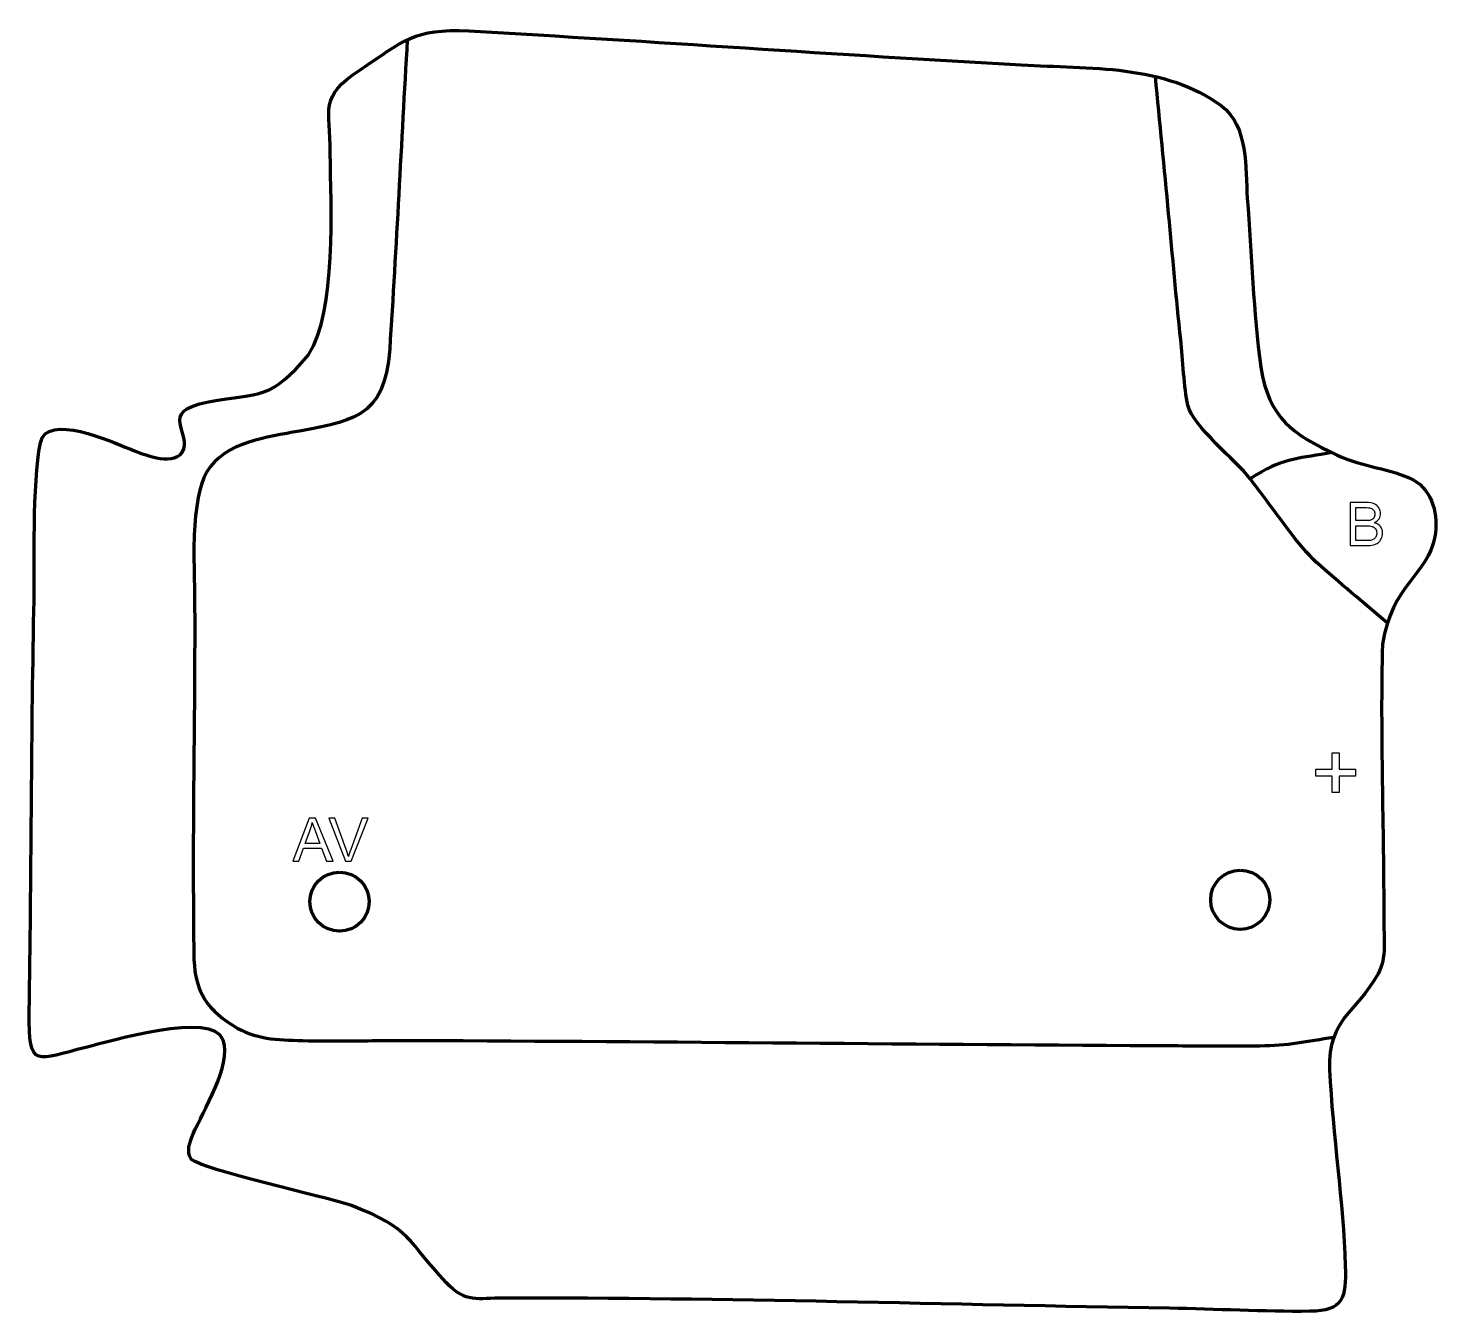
# Model space of a CAD drawing. Header units: millimetres. Extents: x -549 to 47, y 75 to 618.
import ezdxf

# ---------------------------------------------------------------- set-up
doc = ezdxf.new("R2010")
doc.units = ezdxf.units.MM
doc.header["$MEASUREMENT"] = 0
doc.layers.add('layer 2', color=7, linetype='Continuous')
doc.layers.add('layer 3', color=7, linetype='Continuous')

msp = doc.modelspace()

# ---------------------------------------------------------------- linework, layer by layer
at = {"layer": 'layer 2', "color": 242, "lineweight": 200}
for centre in [(-417.5678, 248.5238), (-36.8323, 249.3175)]:
    msp.add_ellipse(centre, major_axis=(0, 12.5), ratio=1, dxfattribs=at)
at = {"layer": 'layer 2', "color": 140, "lineweight": 158}
for points, knots in [([(-388.9544, 612.7038), (-391.4219, 569.1326), (-393.5786, 525.5469), (-396.3512, 481.993), (-396.3512, 481.993), (-398.2404, 452.4077), (-413.1598, 451.2815), (-438.17, 446.7115), (-438.17, 446.7115), (-438.17, 446.7115), (-439.8921, 446.3968), (-439.8921, 446.3968), (-439.8921, 446.3968), (-454.1572, 443.6999), (-471.167, 440.5835), (-475.909, 424.8), (-475.909, 424.8), (-478.7503, 415.3427), (-479.1825, 403.8034), (-479.1012, 393.9488), (-479.1012, 393.9488), (-479.1012, 393.9488), (-479.0893, 392.5112), (-479.0893, 392.5112), (-479.0893, 392.5112), (-479.0216, 387.0698), (-478.8624, 381.6311), (-478.8157, 376.1898), (-478.8157, 376.1898), (-478.6053, 336.4514), (-479.4885, 296.5013), (-479.3794, 256.6786), (-479.3794, 256.6786), (-479.3522, 246.7112), (-479.2857, 236.7459), (-479.1759, 226.779), (-479.1759, 226.779), (-479.0014, 212.108), (-475.166, 204.1932), (-462.5533, 196.1577), (-462.5533, 196.1577), (-453.2319, 190.2191), (-443.9002, 190.1486), (-433.257, 189.8011), (-433.257, 189.8011), (-426.2296, 189.5713), (-419.2081, 189.6804), (-412.1797, 189.736), (-412.1797, 189.736), (-403.2592, 189.7722), (-394.346, 189.9163), (-385.4239, 189.9032), (-385.4239, 189.9032), (-278.04, 189.4582), (-170.6609, 188.2495), (-63.2776, 187.6849), (-63.2776, 187.6849), (-51.7228, 187.6245), (-40.1707, 187.6073), (-28.6158, 187.6533), (-28.6158, 187.6533), (-16.7821, 187.704), (-8.6959, 189.5541), (2.7282, 191.2955)], [0, 0, 0, 0, 0.05882353, 0.05882353, 0.05882353, 0.05882353, 0.11764706, 0.11764706, 0.11764706, 0.11764706, 0.17647059, 0.17647059, 0.17647059, 0.17647059, 0.23529412, 0.23529412, 0.23529412, 0.23529412, 0.29411765, 0.29411765, 0.29411765, 0.29411765, 0.35294118, 0.35294118, 0.35294118, 0.35294118, 0.41176471, 0.41176471, 0.41176471, 0.41176471, 0.47058824, 0.47058824, 0.47058824, 0.47058824, 0.52941176, 0.52941176, 0.52941176, 0.52941176, 0.58823529, 0.58823529, 0.58823529, 0.58823529, 0.64705882, 0.64705882, 0.64705882, 0.64705882, 0.70588235, 0.70588235, 0.70588235, 0.70588235, 0.76470588, 0.76470588, 0.76470588, 0.76470588, 0.82352941, 0.82352941, 0.82352941, 0.82352941, 0.88235294, 0.88235294, 0.88235294, 0.88235294, 1, 1, 1, 1]), ([(25.376, 366.2549), (15.4543, 374.7508), (4.9573, 383.3877), (-4.7358, 392.0445), (-4.7358, 392.0445), (-11.6441, 398.2143), (-22.003, 413.2091), (-28.0819, 421.2285), (-28.0819, 421.2285), (-29.5871, 423.2141), (-31.0922, 425.1998), (-32.5974, 427.1854), (-32.5974, 427.1854), (-38.4614, 434.9213), (-57.0219, 449.4278), (-58.9966, 458.3332), (-58.9966, 458.3332), (-60.591, 465.5237), (-61.1026, 477.9027), (-61.9903, 485.8905), (-61.9903, 485.8905), (-63.9585, 503.5999), (-65.3948, 521.3744), (-67.0874, 539.1127), (-67.0874, 539.1127), (-68.9539, 558.4661), (-70.8107, 577.8206), (-72.6576, 597.1759)], [0, 0, 0, 0, 0.125, 0.125, 0.125, 0.125, 0.25, 0.25, 0.25, 0.25, 0.375, 0.375, 0.375, 0.375, 0.5, 0.5, 0.5, 0.5, 0.625, 0.625, 0.625, 0.625, 0.75, 0.75, 0.75, 0.75, 1, 1, 1, 1]), ([(1.9262, 438.2483), (-10.8965, 435.9358), (-18.3936, 436.1097), (-29.7838, 428.9532), (-29.7838, 428.9532), (-29.7838, 428.9532), (-32.5974, 427.1854), (-32.5974, 427.1854)], [0, 0, 0, 0, 0.33333333, 0.33333333, 0.33333333, 0.33333333, 1, 1, 1, 1])]:
    msp.add_open_spline(points, degree=3, knots=knots, dxfattribs=at)
at = {"layer": 'layer 2', "color": 142}
for points, knots in [([(9.6079, 398.9742), (9.6079, 398.9742), (9.6079, 417.1606), (9.6079, 417.1606), (9.6079, 417.1606), (9.6079, 417.1606), (16.432, 417.1606), (16.432, 417.1606), (16.432, 417.1606), (17.8206, 417.1606), (18.9339, 416.9786), (19.7764, 416.6103), (19.7764, 416.6103), (20.6146, 416.242), (21.2707, 415.6747), (21.7449, 414.9085), (21.7449, 414.9085), (22.2232, 414.1465), (22.4603, 413.3464), (22.4603, 412.5082), (22.4603, 412.5082), (22.4603, 411.7335), (22.2486, 411.0011), (21.8295, 410.3153), (21.8295, 410.3153), (21.4104, 409.6295), (20.7754, 409.0749), (19.9245, 408.6516), (19.9245, 408.6516), (21.0252, 408.3299), (21.8719, 407.7795), (22.4603, 407.0006), (22.4603, 407.0006), (23.053, 406.2259), (23.3493, 405.3073), (23.3493, 404.2489), (23.3493, 404.2489), (23.3493, 403.3938), (23.1673, 402.6022), (22.8074, 401.8698), (22.8074, 401.8698), (22.4476, 401.1374), (22.0031, 400.5744), (21.4739, 400.1765), (21.4739, 400.1765), (20.9448, 399.7828), (20.2801, 399.4822), (19.4843, 399.279), (19.4843, 399.279), (18.6842, 399.0758), (17.7063, 398.9742), (16.5463, 398.9742), (16.5463, 398.9742), (16.5463, 398.9742), (9.6079, 398.9742), (9.6079, 398.9742)], [0, 0, 0, 0, 0.06666667, 0.06666667, 0.06666667, 0.06666667, 0.13333333, 0.13333333, 0.13333333, 0.13333333, 0.2, 0.2, 0.2, 0.2, 0.26666667, 0.26666667, 0.26666667, 0.26666667, 0.33333333, 0.33333333, 0.33333333, 0.33333333, 0.4, 0.4, 0.4, 0.4, 0.46666667, 0.46666667, 0.46666667, 0.46666667, 0.53333333, 0.53333333, 0.53333333, 0.53333333, 0.6, 0.6, 0.6, 0.6, 0.66666667, 0.66666667, 0.66666667, 0.66666667, 0.73333333, 0.73333333, 0.73333333, 0.73333333, 0.8, 0.8, 0.8, 0.8, 0.86666667, 0.86666667, 0.86666667, 0.86666667, 1, 1, 1, 1]), ([(12.0209, 409.5152), (12.0209, 409.5152), (15.9537, 409.5152), (15.9537, 409.5152), (15.9537, 409.5152), (17.0205, 409.5152), (17.7867, 409.5872), (18.2481, 409.7269), (18.2481, 409.7269), (18.862, 409.9089), (19.3234, 410.2137), (19.6324, 410.637), (19.6324, 410.637), (19.9415, 411.0604), (20.0981, 411.5895), (20.0981, 412.2288), (20.0981, 412.2288), (20.0981, 412.8341), (19.9542, 413.3675), (19.6621, 413.8247), (19.6621, 413.8247), (19.3742, 414.2862), (18.9593, 414.6037), (18.4217, 414.773), (18.4217, 414.773), (17.8841, 414.9423), (16.9612, 415.027), (15.6573, 415.027), (15.6573, 415.027), (15.6573, 415.027), (12.0209, 415.027), (12.0209, 415.027), (12.0209, 415.027), (12.0209, 415.027), (12.0209, 409.5152), (12.0209, 409.5152)], [0, 0, 0, 0, 0.1, 0.1, 0.1, 0.1, 0.2, 0.2, 0.2, 0.2, 0.3, 0.3, 0.3, 0.3, 0.4, 0.4, 0.4, 0.4, 0.5, 0.5, 0.5, 0.5, 0.6, 0.6, 0.6, 0.6, 0.7, 0.7, 0.7, 0.7, 0.8, 0.8, 0.8, 0.8, 1, 1, 1, 1]), ([(12.0209, 401.1078), (12.0209, 401.1078), (16.5506, 401.1078), (16.5506, 401.1078), (16.5506, 401.1078), (17.3295, 401.1078), (17.8756, 401.1374), (18.1931, 401.1967), (18.1931, 401.1967), (18.7434, 401.2941), (19.2091, 401.4592), (19.5816, 401.692), (19.5816, 401.692), (19.9542, 401.9248), (20.259, 402.2635), (20.5003, 402.708), (20.5003, 402.708), (20.7416, 403.1525), (20.8601, 403.6647), (20.8601, 404.2447), (20.8601, 404.2447), (20.8601, 404.9263), (20.6865, 405.5147), (20.3352, 406.0185), (20.3352, 406.0185), (19.988, 406.5222), (19.5054, 406.8736), (18.8874, 407.0768), (18.8874, 407.0768), (18.2735, 407.28), (17.3845, 407.3816), (16.2288, 407.3816), (16.2288, 407.3816), (16.2288, 407.3816), (12.0209, 407.3816), (12.0209, 407.3816), (12.0209, 407.3816), (12.0209, 407.3816), (12.0209, 401.1078), (12.0209, 401.1078)], [0, 0, 0, 0, 0.09090909, 0.09090909, 0.09090909, 0.09090909, 0.18181818, 0.18181818, 0.18181818, 0.18181818, 0.27272727, 0.27272727, 0.27272727, 0.27272727, 0.36363636, 0.36363636, 0.36363636, 0.36363636, 0.45454545, 0.45454545, 0.45454545, 0.45454545, 0.54545455, 0.54545455, 0.54545455, 0.54545455, 0.63636364, 0.63636364, 0.63636364, 0.63636364, 0.72727273, 0.72727273, 0.72727273, 0.72727273, 0.81818182, 0.81818182, 0.81818182, 0.81818182, 1, 1, 1, 1]), ([(4.9802, 294.6848), (4.9802, 294.6848), (4.9802, 301.5993), (4.9802, 301.5993), (4.9802, 301.5993), (4.9802, 301.5993), (11.8593, 301.5993), (11.8593, 301.5993), (11.8593, 301.5993), (11.8593, 301.5993), (11.8593, 304.4921), (11.8593, 304.4921), (11.8593, 304.4921), (11.8593, 304.4921), (4.9802, 304.4921), (4.9802, 304.4921), (4.9802, 304.4921), (4.9802, 304.4921), (4.9802, 311.3712), (4.9802, 311.3712), (4.9802, 311.3712), (4.9802, 311.3712), (2.0521, 311.3712), (2.0521, 311.3712), (2.0521, 311.3712), (2.0521, 311.3712), (2.0521, 304.4921), (2.0521, 304.4921), (2.0521, 304.4921), (2.0521, 304.4921), (-4.8271, 304.4921), (-4.8271, 304.4921), (-4.8271, 304.4921), (-4.8271, 304.4921), (-4.8271, 301.5993), (-4.8271, 301.5993), (-4.8271, 301.5993), (-4.8271, 301.5993), (2.0521, 301.5993), (2.0521, 301.5993), (2.0521, 301.5993), (2.0521, 301.5993), (2.0521, 294.6848), (2.0521, 294.6848), (2.0521, 294.6848), (2.0521, 294.6848), (4.9802, 294.6848), (4.9802, 294.6848)], [0, 0, 0, 0, 0.07692308, 0.07692308, 0.07692308, 0.07692308, 0.15384615, 0.15384615, 0.15384615, 0.15384615, 0.23076923, 0.23076923, 0.23076923, 0.23076923, 0.30769231, 0.30769231, 0.30769231, 0.30769231, 0.38461538, 0.38461538, 0.38461538, 0.38461538, 0.46153846, 0.46153846, 0.46153846, 0.46153846, 0.53846154, 0.53846154, 0.53846154, 0.53846154, 0.61538462, 0.61538462, 0.61538462, 0.61538462, 0.69230769, 0.69230769, 0.69230769, 0.69230769, 0.76923077, 0.76923077, 0.76923077, 0.76923077, 0.84615385, 0.84615385, 0.84615385, 0.84615385, 1, 1, 1, 1]), ([(-437.3169, 265.6244), (-437.3169, 265.6244), (-430.3404, 283.8108), (-430.3404, 283.8108), (-430.3404, 283.8108), (-430.3404, 283.8108), (-427.6945, 283.8108), (-427.6945, 283.8108), (-427.6945, 283.8108), (-427.6945, 283.8108), (-420.2904, 265.6244), (-420.2904, 265.6244), (-420.2904, 265.6244), (-420.2904, 265.6244), (-423.0294, 265.6244), (-423.0294, 265.6244), (-423.0294, 265.6244), (-423.0294, 265.6244), (-425.1334, 271.1362), (-425.1334, 271.1362), (-425.1334, 271.1362), (-425.1334, 271.1362), (-432.7915, 271.1362), (-432.7915, 271.1362), (-432.7915, 271.1362), (-432.7915, 271.1362), (-434.7642, 265.6244), (-434.7642, 265.6244), (-434.7642, 265.6244), (-434.7642, 265.6244), (-437.3169, 265.6244), (-437.3169, 265.6244)], [0, 0, 0, 0, 0.11111111, 0.11111111, 0.11111111, 0.11111111, 0.22222222, 0.22222222, 0.22222222, 0.22222222, 0.33333333, 0.33333333, 0.33333333, 0.33333333, 0.44444444, 0.44444444, 0.44444444, 0.44444444, 0.55555556, 0.55555556, 0.55555556, 0.55555556, 0.66666667, 0.66666667, 0.66666667, 0.66666667, 0.77777778, 0.77777778, 0.77777778, 0.77777778, 1, 1, 1, 1]), ([(-432.0845, 273.092), (-432.0845, 273.092), (-425.8869, 273.092), (-425.8869, 273.092), (-425.8869, 273.092), (-425.8869, 273.092), (-427.7834, 278.1339), (-427.7834, 278.1339), (-427.7834, 278.1339), (-428.3549, 279.6664), (-428.7867, 280.9321), (-429.0873, 281.9312), (-429.0873, 281.9312), (-429.3371, 280.7459), (-429.6715, 279.5817), (-430.0906, 278.4302), (-430.0906, 278.4302), (-430.0906, 278.4302), (-432.0845, 273.092), (-432.0845, 273.092)], [0, 0, 0, 0, 0.16666667, 0.16666667, 0.16666667, 0.16666667, 0.33333333, 0.33333333, 0.33333333, 0.33333333, 0.5, 0.5, 0.5, 0.5, 0.66666667, 0.66666667, 0.66666667, 0.66666667, 1, 1, 1, 1]), ([(-415.0834, 265.6244), (-415.0834, 265.6244), (-422.1107, 283.8108), (-422.1107, 283.8108), (-422.1107, 283.8108), (-422.1107, 283.8108), (-419.503, 283.8108), (-419.503, 283.8108), (-419.503, 283.8108), (-419.503, 283.8108), (-414.7786, 270.5943), (-414.7786, 270.5943), (-414.7786, 270.5943), (-414.4018, 269.536), (-414.0801, 268.5454), (-413.8261, 267.6183), (-413.8261, 267.6183), (-413.5467, 268.6131), (-413.2207, 269.6037), (-412.8482, 270.5943), (-412.8482, 270.5943), (-412.8482, 270.5943), (-407.946, 283.8108), (-407.946, 283.8108), (-407.946, 283.8108), (-407.946, 283.8108), (-405.4907, 283.8108), (-405.4907, 283.8108), (-405.4907, 283.8108), (-405.4907, 283.8108), (-412.5815, 265.6244), (-412.5815, 265.6244), (-412.5815, 265.6244), (-412.5815, 265.6244), (-415.0834, 265.6244), (-415.0834, 265.6244)], [0, 0, 0, 0, 0.1, 0.1, 0.1, 0.1, 0.2, 0.2, 0.2, 0.2, 0.3, 0.3, 0.3, 0.3, 0.4, 0.4, 0.4, 0.4, 0.5, 0.5, 0.5, 0.5, 0.6, 0.6, 0.6, 0.6, 0.7, 0.7, 0.7, 0.7, 0.8, 0.8, 0.8, 0.8, 1, 1, 1, 1])]:
    msp.add_open_spline(points, degree=3, knots=knots, dxfattribs=at)
at = {"layer": 'layer 3', "color": 242, "lineweight": 158}
msp.add_open_spline([(-430.6248, 479.648), (-446.858, 460.3499), (-450.6096, 463.8404), (-472.9361, 459.6625), (-472.9361, 459.6625), (-495.2798, 455.4813), (-479.0571, 446.6161), (-484.0113, 438.3406), (-484.0113, 438.3406), (-488.8121, 432.3817), (-500.9256, 437.7623), (-506.6393, 439.9865), (-506.6393, 439.9865), (-513.7136, 442.8342), (-541.4846, 455.3631), (-544.013, 442.4306), (-544.013, 442.4306), (-547.4849, 424.6717), (-546.3845, 390.704), (-546.7531, 371.5269), (-546.7531, 371.5269), (-547.9123, 315.0104), (-547.8183, 258.5588), (-548.743, 202.0947), (-548.743, 202.0947), (-549.1584, 176.7683), (-545.3942, 182.1341), (-524.7712, 186.8908), (-524.7712, 186.8908), (-515.0489, 189.3502), (-471.0469, 202.7457), (-466.7486, 189.9579), (-466.7486, 189.9579), (-463.1257, 179.1794), (-475.2539, 160.1809), (-479.4071, 150.3959), (-479.4071, 150.3959), (-480.89, 146.902), (-482.4866, 142.9364), (-480.0706, 139.5828), (-480.0706, 139.5828), (-474.8395, 135.0459), (-425.0904, 124.3033), (-412.5261, 120.0711), (-412.5261, 120.0711), (-387.3142, 110.7384), (-388.9927, 105.0473), (-372.4681, 87.5661), (-372.4681, 87.5661), (-364.1025, 78.7162), (-359.3922, 81.01), (-347.8691, 81.0308), (-347.8691, 81.0308), (-254.4752, 81.1435), (-160.1774, 78.2232), (-66.6991, 76.7209), (-66.6991, 76.7209), (-47.2277, 76.383), (-26.7551, 75.2316), (-7.4422, 75.4217), (-7.4422, 75.4217), (6.7525, 75.5613), (8.0157, 81.162), (7.5899, 94.5374), (7.5899, 94.5374), (6.7242, 121.7349), (2.2171, 149.9792), (0.9264, 177.5838), (0.9264, 177.5838), (0.3263, 199.5301), (11.9875, 201.0351), (21.44, 218.0498), (21.44, 218.0498), (25.1414, 224.7124), (23.8104, 233.6555), (23.8205, 241.2907), (23.8205, 241.2907), (23.8717, 279.7631), (22.296, 318.9727), (23.2527, 357.2762), (23.2527, 357.2762), (27.3223, 382.6343), (42.2402, 386.3469), (45.4177, 402.7328), (45.4177, 402.7328), (47.094, 411.3777), (44.6173, 422.146), (36.3131, 426.7443), (36.3131, 426.7443), (27.0408, 431.4607), (14.9661, 432.2343), (4.1052, 437.2076), (4.1052, 437.2076), (-14.664, 446.0901), (-24.8068, 452.712), (-28.0749, 474.3705), (-28.0749, 474.3705), (-31.3645, 497.4649), (-31.9162, 522.2561), (-33.8617, 545.7222), (-33.8617, 545.7222), (-34.5981, 558.5237), (-33.3903, 576.1826), (-44.7723, 584.7889), (-44.7723, 584.7889), (-68.8938, 602.4898), (-100.6944, 600.4687), (-129.3785, 602.0835), (-129.3785, 602.0835), (-207.2261, 606.4753), (-285.0283, 612.0678), (-362.8385, 616.474), (-362.8385, 616.474), (-386.2928, 617.5954), (-390.4937, 612.2435), (-409.0078, 599.9209), (-409.0078, 599.9209), (-426.2776, 588.4264), (-421.6054, 583.9327), (-421.4548, 564.7125), (-421.4548, 564.7125), (-421.282, 542.6669), (-418.7936, 497.8882), (-430.6248, 479.648)], degree=3, knots=[0, 0, 0, 0, 0.03125, 0.03125, 0.03125, 0.03125, 0.0625, 0.0625, 0.0625, 0.0625, 0.09375, 0.09375, 0.09375, 0.09375, 0.125, 0.125, 0.125, 0.125, 0.15625, 0.15625, 0.15625, 0.15625, 0.1875, 0.1875, 0.1875, 0.1875, 0.21875, 0.21875, 0.21875, 0.21875, 0.25, 0.25, 0.25, 0.25, 0.28125, 0.28125, 0.28125, 0.28125, 0.3125, 0.3125, 0.3125, 0.3125, 0.34375, 0.34375, 0.34375, 0.34375, 0.375, 0.375, 0.375, 0.375, 0.40625, 0.40625, 0.40625, 0.40625, 0.4375, 0.4375, 0.4375, 0.4375, 0.46875, 0.46875, 0.46875, 0.46875, 0.5, 0.5, 0.5, 0.5, 0.53125, 0.53125, 0.53125, 0.53125, 0.5625, 0.5625, 0.5625, 0.5625, 0.59375, 0.59375, 0.59375, 0.59375, 0.625, 0.625, 0.625, 0.625, 0.65625, 0.65625, 0.65625, 0.65625, 0.6875, 0.6875, 0.6875, 0.6875, 0.71875, 0.71875, 0.71875, 0.71875, 0.75, 0.75, 0.75, 0.75, 0.78125, 0.78125, 0.78125, 0.78125, 0.8125, 0.8125, 0.8125, 0.8125, 0.84375, 0.84375, 0.84375, 0.84375, 0.875, 0.875, 0.875, 0.875, 0.90625, 0.90625, 0.90625, 0.90625, 0.9375, 0.9375, 0.9375, 0.9375, 1, 1, 1, 1], dxfattribs=at)

doc.saveas('drawing.dxf')
